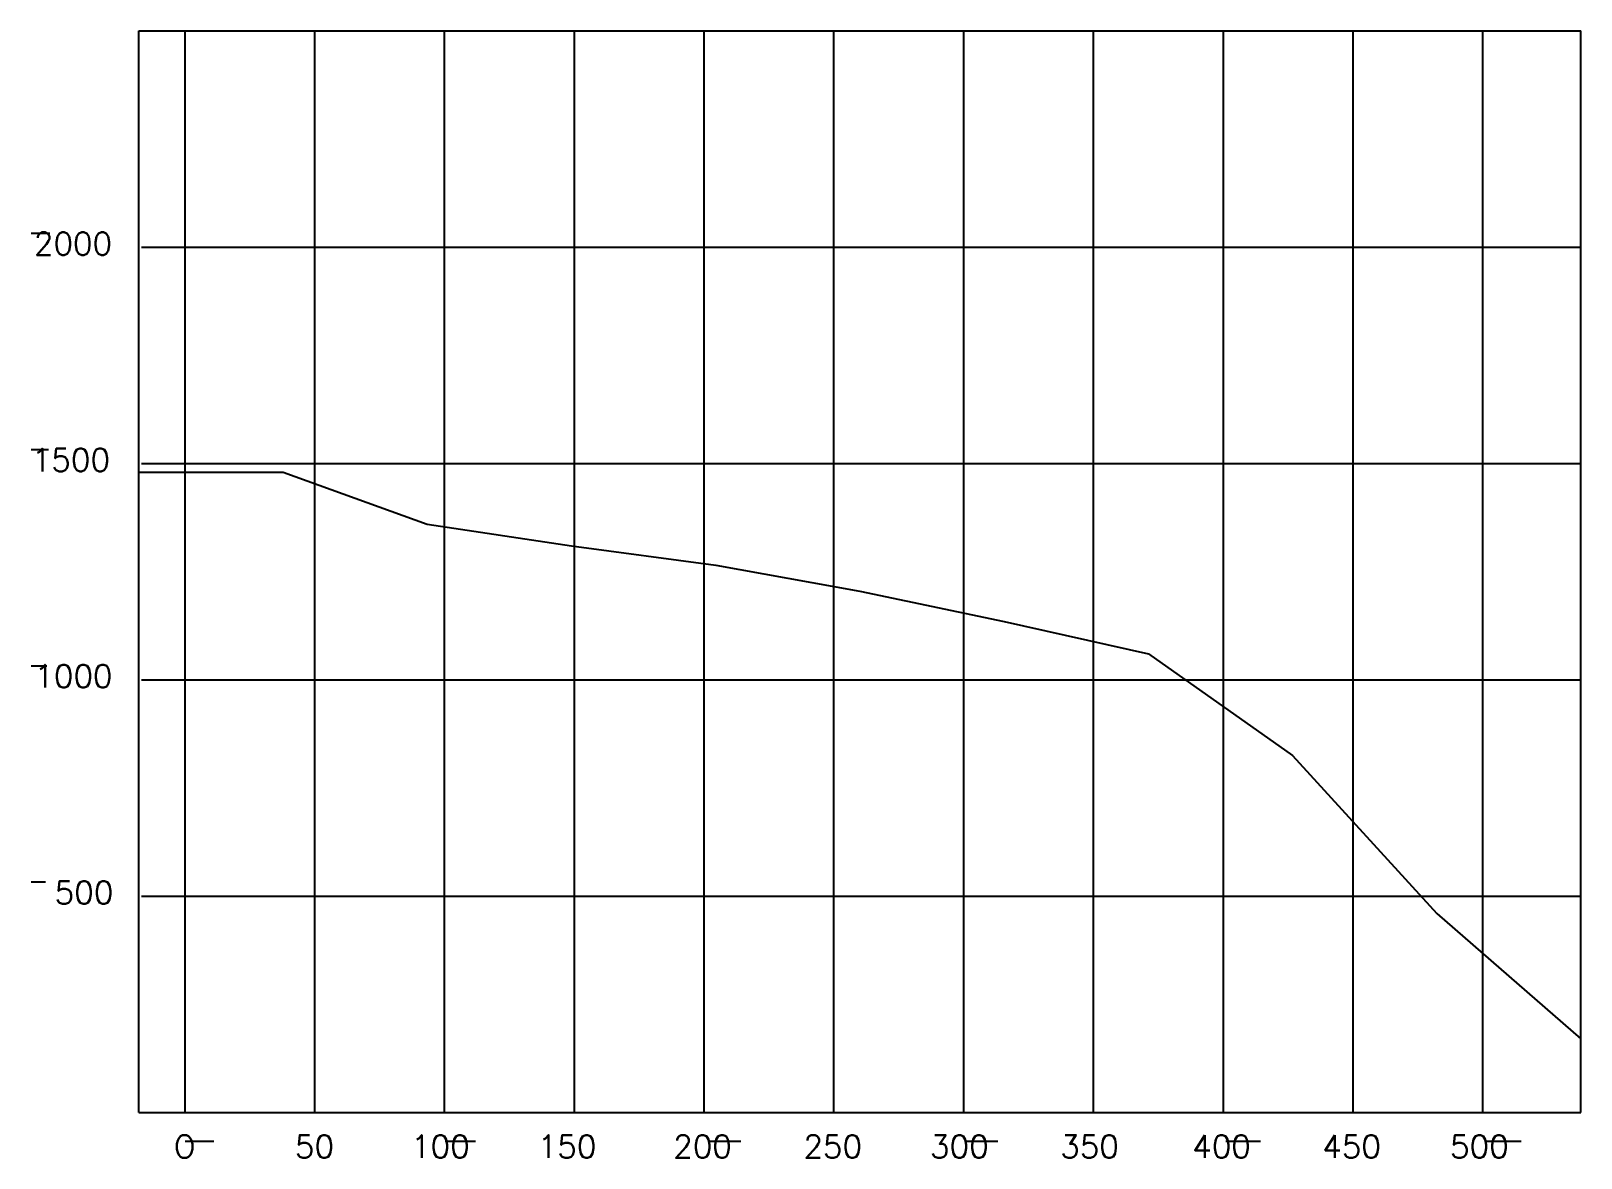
# Model space of a CAD drawing. Extents: x 325 to 1400, y 193 to 975.
import ezdxf
from ezdxf.enums import TextEntityAlignment as Align

# ---------------------------------------------------------------- set-up
doc = ezdxf.new("R2010")
doc.units = 0
doc.header["$MEASUREMENT"] = 0
doc.layers.get('0').update_dxf_attribs({"linetype": 'CONTINUOUS'})
doc.layers.add('-1', color=7, linetype='CONTINUOUS')
doc.layers.add('1', color=7, linetype='CONTINUOUS')
doc.styles.add('ROMANS', font='ROMANS', dxfattribs={"height": 0.2})

msp = doc.modelspace()

# ---------------------------------------------------------------- linework, layer by layer
at = {"layer": '-1', "color": 2, "linetype": 'Continuous'}
for p, q in [((325.2, 834.8), (336.2, 834.8)), ((325.2, 834.8), (338.2, 834.8)), ((325.2, 684.8), (336.2, 684.8)), ((325.2, 684.8), (337.2, 684.8)), ((325.2, 534.8), (336.2, 534.8)), ((325.2, 384.8), (335.2, 384.8)), ((432, 205), (452, 205)), ((612.4, 205), (633.4, 205)), ((795.3, 205), (817.3, 205)), ((972.5, 205), (995.5, 205)), ((1153.8, 205), (1177.8, 205)), ((1333.4, 205), (1358.4, 205))]:
    msp.add_line(p, q, dxfattribs=at)
at = {"color": 7, "linetype": 'Continuous'}
for p, q in [((400, 975), (1400, 975)), ((400, 225), (400, 975)), ((1400, 225), (1400, 975)), ((400, 669), (500, 669)), ((500, 669), (600, 633)), ((600, 633), (700, 618)), ((700, 618), (800, 604.5)), ((800, 604.5), (900, 586.5)), ((900, 586.5), (1000, 565.5)), ((1000, 565.5), (1100, 543)), ((1100, 543), (1200, 472.5)), ((1200, 472.5), (1300, 363)), ((1300, 363), (1400, 276)), ((400, 225), (1400, 225))]:
    msp.add_line(p, q, dxfattribs=at)
at = {"layer": '1', "color": 4, "linetype": 'Continuous'}
for p, q in [((432, 225), (432, 975)), ((522, 225), (522, 975)), ((612, 225), (612, 975)), ((702, 225), (702, 975)), ((792, 225), (792, 975)), ((882, 225), (882, 975)), ((972, 225), (972, 975)), ((1062, 225), (1062, 975)), ((1152, 225), (1152, 975)), ((1242, 225), (1242, 975)), ((1332, 225), (1332, 975)), ((401.9, 825), (1400, 825)), ((401.9, 675), (1400, 675)), ((401.9, 525), (1400, 525)), ((401.9, 375), (1400, 375))]:
    msp.add_line(p, q, dxfattribs=at)

# ---------------------------------------------------------------- texts
at = {"layer": '-1', "color": 7, "linetype": 'Continuous', "style": 'ROMANS'}
for s, height, p in [('2000', 15.82, (327.2, 835.4)), ('1500', 15.82, (325.7, 685.4)), ('1000', 15.82, (327.5, 535.4)), ('500', 15.82, (341.6, 385.4)), ('O', 15.8, (424.2, 209.2)), ('50', 15.82, (508.2, 209.2)), ('100', 15.82, (588.7, 209.2)), ('150', 15.82, (676.6, 209.2)), ('200', 15.82, (770.5, 209.2)), ('250', 15.82, (860.8, 209.2)), ('300', 15.82, (948.6, 209.2)), ('350', 15.82, (1038.9, 209.2)), ('400', 15.82, (1130.4, 209.2)), ('450', 15.82, (1220.6, 209.2)), ('500', 15.82, (1309.2, 209.2))]:
    msp.add_text(s, height=height, dxfattribs=at).set_placement(p, align=Align.TOP_LEFT)

doc.saveas('drawing.dxf')
